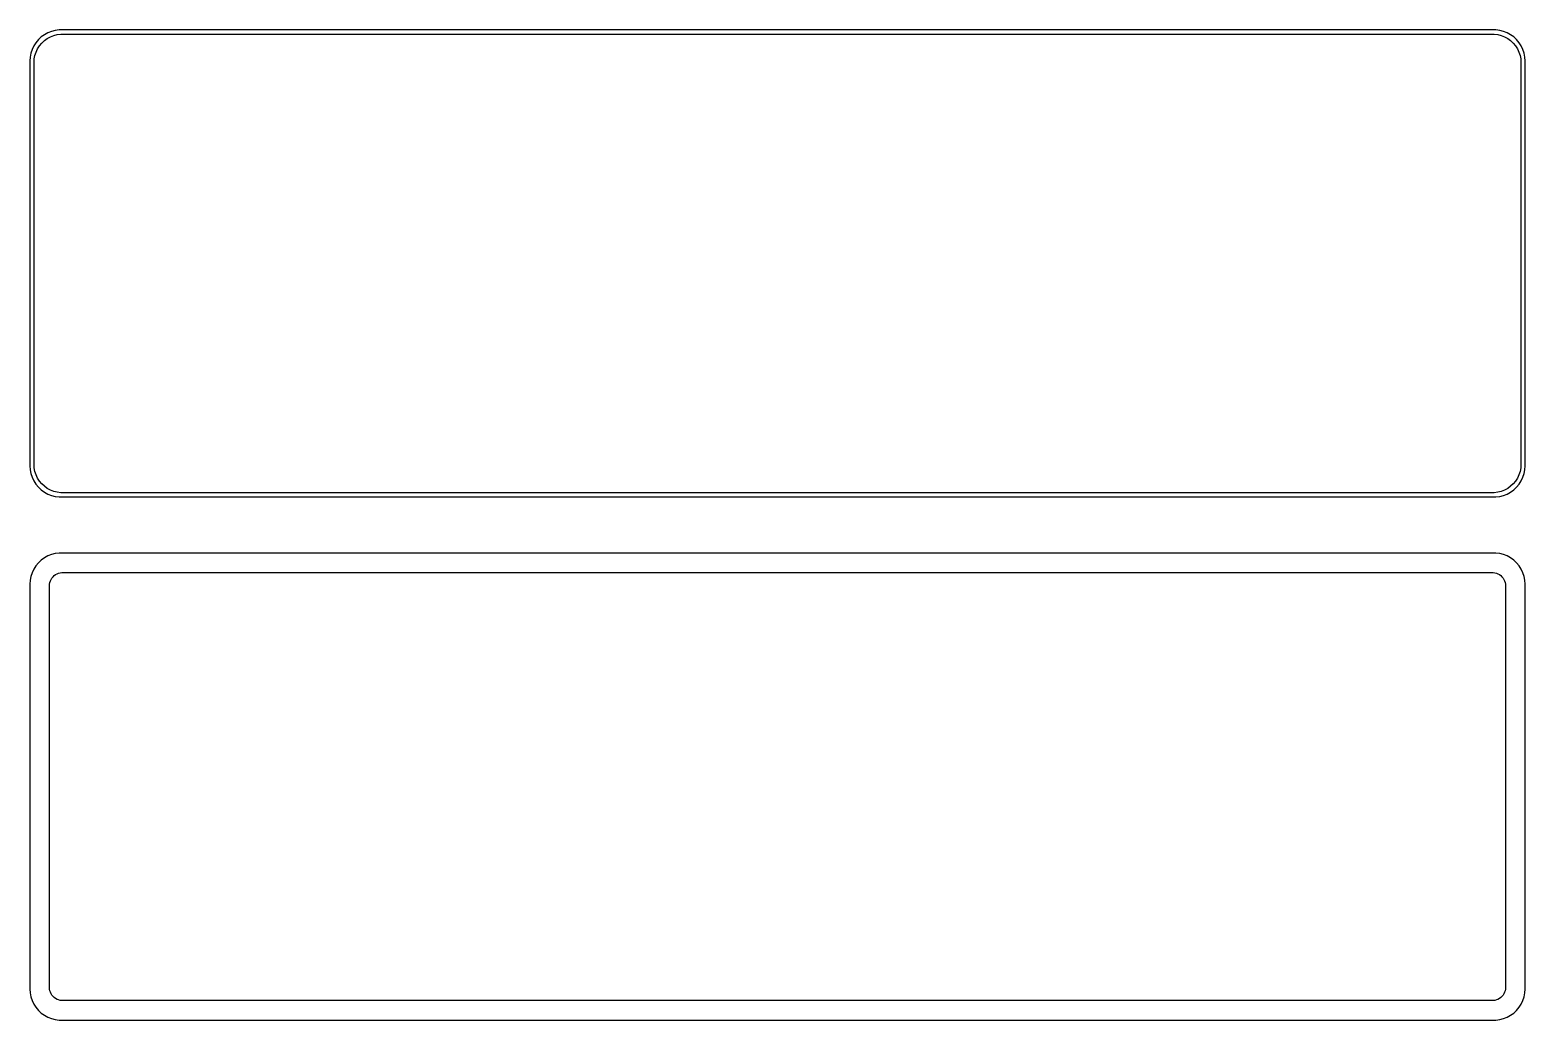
# Model space of a CAD drawing. Header units: metres. Extents: x -120 to 120, y 131 to 289.
import ezdxf

# ---------------------------------------------------------------- set-up
doc = ezdxf.new("R2010")
doc.units = ezdxf.units.M

msp = doc.modelspace()

# ---------------------------------------------------------------- linework, layer by layer
for p, q in [((-118.187, 288.353), (-118.645, 287.923)), ((-117.679, 288.722), (-118.187, 288.353)), ((-117.129, 289.024), (-117.679, 288.722)), ((-117.668, 287.778), (-117.203, 288.116)), ((-117.203, 288.116), (-116.699, 288.393)), ((-116.545, 289.255), (-117.129, 289.024)), ((-116.699, 288.393), (-116.165, 288.604)), ((-115.937, 289.411), (-116.545, 289.255)), ((-116.165, 288.604), (-115.608, 288.747)), ((-115.314, 289.49), (-115.937, 289.411)), ((-115.608, 288.747), (-115.037, 288.819)), ((115.314, 289.49), (-115.314, 289.49)), ((-115.037, 288.819), (115.037, 288.819)), ((115.037, 288.819), (115.608, 288.747)), ((115.937, 289.411), (115.314, 289.49)), ((115.608, 288.747), (116.165, 288.604)), ((116.545, 289.255), (115.937, 289.411)), ((116.165, 288.604), (116.699, 288.393)), ((117.129, 289.024), (116.545, 289.255)), ((116.699, 288.393), (117.203, 288.116)), ((117.679, 288.722), (117.129, 289.024)), ((117.203, 288.116), (117.668, 287.778)), ((118.187, 288.353), (117.679, 288.722)), ((118.645, 287.923), (118.187, 288.353)), ((-119.843, 285.743), (-119.961, 285.127)), ((-119.649, 286.341), (-119.843, 285.743)), ((-119.382, 286.909), (-119.649, 286.341)), ((-119.045, 287.439), (-119.382, 286.909)), ((-119.185, 285.389), (-119.007, 285.935)), ((-118.645, 287.923), (-119.045, 287.439)), ((-119.007, 285.935), (-118.762, 286.456)), ((-118.762, 286.456), (-118.454, 286.941)), ((-118.454, 286.941), (-118.088, 287.384)), ((-118.088, 287.384), (-117.668, 287.778)), ((117.668, 287.778), (118.088, 287.384)), ((118.088, 287.384), (118.454, 286.941)), ((118.454, 286.941), (118.762, 286.456)), ((119.045, 287.439), (118.645, 287.923)), ((118.762, 286.456), (119.007, 285.935)), ((119.007, 285.935), (119.185, 285.389)), ((119.382, 286.909), (119.045, 287.439)), ((119.649, 286.341), (119.382, 286.909)), ((119.843, 285.743), (119.649, 286.341)), ((119.961, 285.127), (119.843, 285.743)), ((-119.961, 285.127), (-120, 284.5)), ((-120, 284.5), (-120, 219.5)), ((-119.328, 284.25), (-119.292, 284.824)), ((-119.328, 219.75), (-119.328, 284.25)), ((-119.292, 284.824), (-119.185, 285.389)), ((119.185, 285.389), (119.292, 284.824)), ((119.292, 284.824), (119.328, 284.25)), ((119.328, 284.25), (119.328, 219.75)), ((120, 284.5), (119.961, 285.127)), ((120, 219.5), (120, 284.5)), ((-120, 219.5), (-119.961, 218.873)), ((-119.961, 218.873), (-119.843, 218.257)), ((-119.292, 219.176), (-119.328, 219.75)), ((-119.185, 218.611), (-119.292, 219.176)), ((-119.007, 218.065), (-119.185, 218.611)), ((119.185, 218.611), (119.007, 218.065)), ((119.292, 219.176), (119.185, 218.611)), ((119.328, 219.75), (119.292, 219.176)), ((119.843, 218.257), (119.961, 218.873)), ((119.961, 218.873), (120, 219.5)), ((-119.843, 218.257), (-119.649, 217.659)), ((-119.649, 217.659), (-119.382, 217.091)), ((-119.382, 217.091), (-119.045, 216.561)), ((-119.045, 216.561), (-118.645, 216.077)), ((-118.762, 217.544), (-119.007, 218.065)), ((-118.454, 217.059), (-118.762, 217.544)), ((-118.645, 216.077), (-118.187, 215.647)), ((-118.088, 216.616), (-118.454, 217.059)), ((-117.668, 216.222), (-118.088, 216.616)), ((-117.203, 215.884), (-117.668, 216.222)), ((117.668, 216.222), (117.203, 215.884)), ((118.088, 216.616), (117.668, 216.222)), ((118.454, 217.059), (118.088, 216.616)), ((118.187, 215.647), (118.645, 216.077)), ((118.762, 217.544), (118.454, 217.059)), ((118.645, 216.077), (119.045, 216.561)), ((119.007, 218.065), (118.762, 217.544)), ((119.045, 216.561), (119.382, 217.091)), ((119.382, 217.091), (119.649, 217.659)), ((119.649, 217.659), (119.843, 218.257)), ((-118.187, 215.647), (-117.679, 215.278)), ((-117.679, 215.278), (-117.129, 214.976)), ((-116.699, 215.607), (-117.203, 215.884)), ((-117.129, 214.976), (-116.545, 214.745)), ((-116.165, 215.396), (-116.699, 215.607)), ((-116.545, 214.745), (-115.937, 214.589)), ((-115.608, 215.253), (-116.165, 215.396)), ((-115.937, 214.589), (-115.314, 214.51)), ((-115.037, 215.181), (-115.608, 215.253)), ((-115.314, 214.51), (115.314, 214.51)), ((115.037, 215.181), (-115.037, 215.181)), ((115.608, 215.253), (115.037, 215.181)), ((115.314, 214.51), (115.937, 214.589)), ((116.165, 215.396), (115.608, 215.253)), ((115.937, 214.589), (116.545, 214.745)), ((116.699, 215.607), (116.165, 215.396)), ((116.545, 214.745), (117.129, 214.976)), ((117.203, 215.884), (116.699, 215.607)), ((117.129, 214.976), (117.679, 215.278)), ((117.679, 215.278), (118.187, 215.647)), ((-118.187, 204.353), (-118.645, 203.923)), ((-117.679, 204.722), (-118.187, 204.353)), ((-117.129, 205.024), (-117.679, 204.722)), ((-116.545, 205.255), (-117.129, 205.024)), ((-115.937, 205.411), (-116.545, 205.255)), ((-115.314, 205.49), (-115.937, 205.411)), ((115.314, 205.49), (-115.314, 205.49)), ((115.937, 205.411), (115.314, 205.49)), ((116.545, 205.255), (115.937, 205.411)), ((117.129, 205.024), (116.545, 205.255)), ((117.679, 204.722), (117.129, 205.024)), ((118.187, 204.353), (117.679, 204.722)), ((118.645, 203.923), (118.187, 204.353)), ((-119.843, 201.743), (-119.961, 201.127)), ((-119.649, 202.341), (-119.843, 201.743)), ((-119.382, 202.909), (-119.649, 202.341)), ((-119.045, 203.439), (-119.382, 202.909)), ((-118.645, 203.923), (-119.045, 203.439)), ((-116.457, 201.49), (-116.288, 201.694)), ((-116.288, 201.694), (-116.095, 201.875)), ((-116.095, 201.875), (-115.88, 202.031)), ((-115.88, 202.031), (-115.648, 202.159)), ((-115.648, 202.159), (-115.402, 202.256)), ((-115.402, 202.256), (-115.145, 202.322)), ((-115.145, 202.322), (-114.882, 202.355)), ((-114.882, 202.355), (114.882, 202.355)), ((114.882, 202.355), (115.145, 202.322)), ((115.145, 202.322), (115.402, 202.256)), ((115.402, 202.256), (115.648, 202.159)), ((115.648, 202.159), (115.88, 202.031)), ((115.88, 202.031), (116.095, 201.875)), ((116.095, 201.875), (116.288, 201.694)), ((116.288, 201.694), (116.457, 201.49)), ((119.045, 203.439), (118.645, 203.923)), ((119.382, 202.909), (119.045, 203.439)), ((119.649, 202.341), (119.382, 202.909)), ((119.843, 201.743), (119.649, 202.341)), ((119.961, 201.127), (119.843, 201.743)), ((-119.961, 201.127), (-120, 200.5)), ((-120, 200.5), (-120, 135.5)), ((-116.86, 200.25), (-116.843, 200.514)), ((-116.86, 135.75), (-116.86, 200.25)), ((-116.843, 200.514), (-116.793, 200.775)), ((-116.793, 200.775), (-116.711, 201.027)), ((-116.711, 201.027), (-116.599, 201.266)), ((-116.599, 201.266), (-116.457, 201.49)), ((116.457, 201.49), (116.599, 201.266)), ((116.599, 201.266), (116.711, 201.027)), ((116.711, 201.027), (116.793, 200.775)), ((116.793, 200.775), (116.843, 200.514)), ((116.843, 200.514), (116.86, 200.25)), ((116.86, 200.25), (116.86, 135.75)), ((120, 200.5), (119.961, 201.127)), ((120, 135.5), (120, 200.5)), ((-120, 135.5), (-119.961, 134.873)), ((-119.961, 134.873), (-119.843, 134.257)), ((-116.843, 135.486), (-116.86, 135.75)), ((-116.793, 135.225), (-116.843, 135.486)), ((-116.711, 134.973), (-116.793, 135.225)), ((-116.599, 134.734), (-116.711, 134.973)), ((-116.457, 134.51), (-116.599, 134.734)), ((-116.288, 134.306), (-116.457, 134.51)), ((116.457, 134.51), (116.288, 134.306)), ((116.599, 134.734), (116.457, 134.51)), ((116.711, 134.973), (116.599, 134.734)), ((116.793, 135.225), (116.711, 134.973)), ((116.843, 135.486), (116.793, 135.225)), ((116.86, 135.75), (116.843, 135.486)), ((119.843, 134.257), (119.961, 134.873)), ((119.961, 134.873), (120, 135.5)), ((-119.843, 134.257), (-119.649, 133.659)), ((-119.649, 133.659), (-119.382, 133.091)), ((-119.382, 133.091), (-119.045, 132.561)), ((-119.045, 132.561), (-118.645, 132.077)), ((-118.645, 132.077), (-118.187, 131.647)), ((-116.095, 134.125), (-116.288, 134.306)), ((-115.88, 133.969), (-116.095, 134.125)), ((-115.648, 133.841), (-115.88, 133.969)), ((-115.402, 133.744), (-115.648, 133.841)), ((-115.145, 133.678), (-115.402, 133.744)), ((-114.882, 133.645), (-115.145, 133.678)), ((114.882, 133.645), (-114.882, 133.645)), ((115.145, 133.678), (114.882, 133.645)), ((115.402, 133.744), (115.145, 133.678)), ((115.648, 133.841), (115.402, 133.744)), ((115.88, 133.969), (115.648, 133.841)), ((116.095, 134.125), (115.88, 133.969)), ((116.288, 134.306), (116.095, 134.125)), ((118.187, 131.647), (118.645, 132.077)), ((118.645, 132.077), (119.045, 132.561)), ((119.045, 132.561), (119.382, 133.091)), ((119.382, 133.091), (119.649, 133.659)), ((119.649, 133.659), (119.843, 134.257)), ((-118.187, 131.647), (-117.679, 131.278)), ((-117.679, 131.278), (-117.129, 130.976)), ((-117.129, 130.976), (-116.545, 130.745)), ((-116.545, 130.745), (-115.937, 130.589)), ((-115.937, 130.589), (-115.314, 130.51)), ((-115.314, 130.51), (115.314, 130.51)), ((115.314, 130.51), (115.937, 130.589)), ((115.937, 130.589), (116.545, 130.745)), ((116.545, 130.745), (117.129, 130.976)), ((117.129, 130.976), (117.679, 131.278)), ((117.679, 131.278), (118.187, 131.647))]:
    msp.add_line(p, q)

doc.saveas('drawing.dxf')
